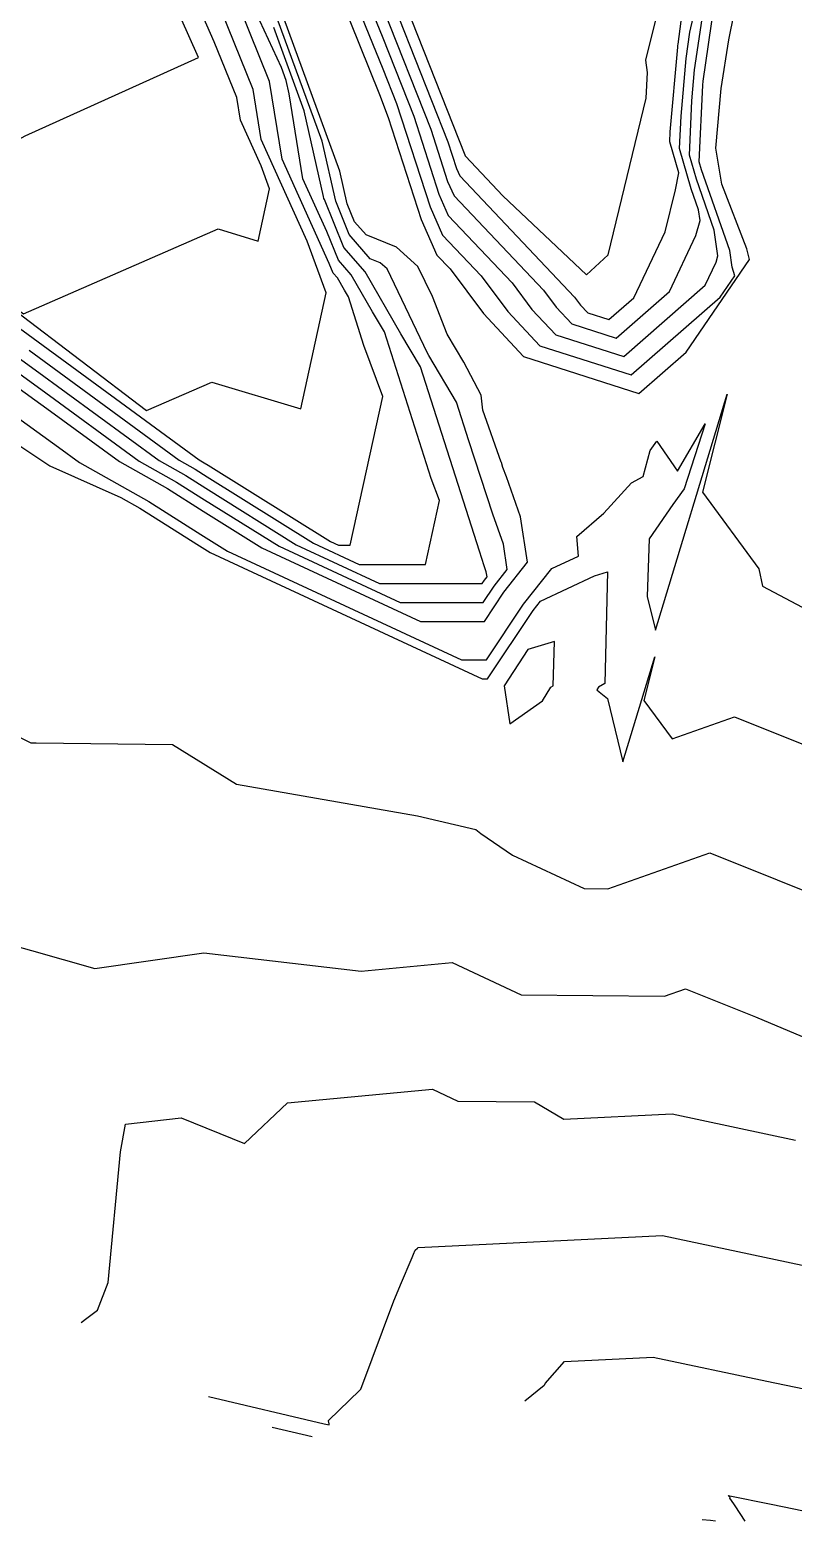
# Model space of a CAD drawing. Header units: millimetres. Extents: x 1157528 to 1158127, y 1280646 to 1281429.
# Drawn here: x 1157576.56 to 1157599.87, y 1280798.22 to 1280843.85 of the extents above; entities that cross this region are included whole.
import ezdxf

# ---------------------------------------------------------------- set-up
doc = ezdxf.new("R2010")
doc.units = ezdxf.units.MM
doc.layers.add('OCTUBRE', color=31, linetype='Continuous')

msp = doc.modelspace()

# ---------------------------------------------------------------- linework, layer by layer
at = {"layer": 'OCTUBRE', "flags": 128}
for points, elevation in [([(1157585.128, 1280847.12), (1157587.238, 1280841.867), (1157587.504, 1280841.171), (1157588.512, 1280838.046), (1157588.991, 1280836.963), (1157589.394, 1280836.537), (1157590.411, 1280835.172), (1157591.64, 1280833.858), (1157595.161, 1280832.731), (1157596.602, 1280833.997), (1157598.545, 1280836.828), (1157598.455, 1280837.155), (1157597.7, 1280839.127), (1157597.516, 1280840.228), (1157597.675, 1280842.056), (1157597.905, 1280843.539), (1157599.553, 1280851.658)], 464.5), ([(1157585.295, 1280847.693), (1157587.342, 1280842.659), (1157587.761, 1280841.598), (1157588.781, 1280838.435), (1157589.165, 1280837.568), (1157590.344, 1280836.323), (1157591.153, 1280835.237), (1157592.131, 1280834.191), (1157594.93, 1280833.295), (1157597.645, 1280835.679), (1157598.087, 1280836.322), (1157598.012, 1280836.595), (1157597.943, 1280837.105), (1157597.074, 1280839.572), (1157597.006, 1280839.812), (1157597.111, 1280842.16), (1157597.122, 1280842.279), (1157597.459, 1280844.589)], 464), ([(1157585.664, 1280847.715), (1157587.336, 1280843.601), (1157588.283, 1280841.205), (1157589.05, 1280838.825), (1157589.339, 1280838.172), (1157591.293, 1280836.108), (1157591.894, 1280835.301), (1157592.621, 1280834.525), (1157594.7, 1280833.859), (1157597.183, 1280836.038), (1157597.519, 1280836.747), (1157597.57, 1280836.937), (1157597.464, 1280837.725), (1157596.916, 1280839.28), (1157596.705, 1280840.016), (1157596.78, 1280841.682), (1157596.863, 1280842.624), (1157597.091, 1280844.182)], 463.5), ([(1157587.325, 1280845.487), (1157589.326, 1280840.419), (1157589.589, 1280839.604), (1157589.687, 1280839.38), (1157593.193, 1280835.679), (1157593.378, 1280835.431), (1157593.601, 1280835.192), (1157594.24, 1280834.987), (1157595.004, 1280835.657), (1157595.959, 1280837.673), (1157596.275, 1280838.952), (1157596.377, 1280839.474), (1157596.104, 1280840.423), (1157596.118, 1280840.725), (1157596.346, 1280843.316), (1157596.353, 1280843.367), (1157596.364, 1280843.414), (1157596.868, 1280847.332)], 462.5), ([(1157563.008, 1280846.853), (1157567.558, 1280841.792), (1157567.973, 1280841.422), (1157568.424, 1280840.907), (1157572.798, 1280837.592), (1157573.03, 1280837.44), (1157574.52, 1280836.57), (1157576.364, 1280835.166), (1157582.311, 1280837.759), (1157583.528, 1280837.39), (1157583.878, 1280838.986), (1157583.878, 1280838.986), (1157583.618, 1280839.692), (1157582.986, 1280841.09), (1157582.876, 1280841.778), (1157582.191, 1280843.483), (1157581.175, 1280845.781)], 461.5), ([(1157576.535, 1280834.049), (1157581.115, 1280830.69), (1157581.603, 1280830.415), (1157581.968, 1280830.184), (1157585.219, 1280828.154), (1157586.615, 1280827.505), (1157588.64, 1280827.505), (1157589.067, 1280829.456), (1157588.82, 1280830.128), (1157587.387, 1280834.612), (1157587.025, 1280835.221), (1157586.373, 1280836.358), (1157585.986, 1280836.803), (1157585.628, 1280837.682), (1157584.899, 1280839.294), (1157584.482, 1280841.89), (1157584.39, 1280842.297), (1157584.245, 1280842.693), (1157582.254, 1280846.985)], 463), ([(1157563.086, 1280846.311), (1157567.136, 1280841.806), (1157567.786, 1280841.226), (1157568.494, 1280840.418), (1157572.351, 1280837.495), (1157572.856, 1280837.164), (1157576.103, 1280835.269), (1157580.122, 1280832.208), (1157582.12, 1280833.079), (1157584.83, 1280832.257), (1157585.607, 1280835.809), (1157585.029, 1280837.382), (1157583.624, 1280840.491), (1157583.377, 1280842.022), (1157581.855, 1280845.818)], 462), ([(1157587.319, 1280846.429), (1157589.847, 1280840.027), (1157589.858, 1280839.994), (1157589.862, 1280839.985), (1157591.005, 1280838.777), (1157593.56, 1280836.36), (1157594.219, 1280836.968), (1157595.388, 1280841.754), (1157595.427, 1280842.54), (1157595.376, 1280842.923), (1157596.131, 1280845.973)], 462), ([(1157563.164, 1280845.768), (1157566.713, 1280841.821), (1157567.599, 1280841.03), (1157568.565, 1280839.93), (1157571.905, 1280837.397), (1157572.682, 1280836.889), (1157575.601, 1280835.185), (1157576.355, 1280834.64), (1157581.724, 1280830.704), (1157581.885, 1280830.613), (1157582.005, 1280830.537), (1157585.745, 1280828.202), (1157585.989, 1280828.088), (1157586.343, 1280828.088), (1157587.337, 1280832.633), (1157586.761, 1280834.198), (1157586.286, 1280835.685), (1157586.166, 1280835.887), (1157585.95, 1280836.264), (1157585.821, 1280836.411), (1157585.703, 1280836.703), (1157584.262, 1280839.892), (1157583.879, 1280842.267), (1157582.384, 1280845.996)], 462.5), ([(1157564.58, 1280845.561), (1157567.981, 1280841.777), (1157568.16, 1280841.618), (1157568.354, 1280841.396), (1157572.361, 1280838.359), (1157576.416, 1280840.605), (1157581.707, 1280843.004), (1157580.905, 1280844.817)], 461), ([(1157573.136, 1280835.115), (1157577.074, 1280832.274), (1157579.291, 1280830.649), (1157580.757, 1280829.82), (1157581.854, 1280829.127), (1157583.644, 1280828.009), (1157588.492, 1280825.756), (1157590.44, 1280825.756), (1157591.037, 1280826.652), (1157591.76, 1280827.568), (1157591.546, 1280828.959), (1157591.113, 1280830.184), (1157591.007, 1280830.464), (1157590.966, 1280830.62), (1157590.949, 1280830.63), (1157590.389, 1280832.216), (1157590.34, 1280832.678), (1157589.814, 1280833.691), (1157589.306, 1280834.543), (1157588.851, 1280835.691), (1157588.41, 1280836.61), (1157587.759, 1280837.201), (1157586.825, 1280837.581), (1157586.478, 1280837.978), (1157586.254, 1280838.529), (1157586.029, 1280839.523), (1157584.051, 1280844.935)], 464.5), ([(1157573.752, 1280835.132), (1157576.895, 1280832.866), (1157579.899, 1280830.663), (1157581.039, 1280830.019), (1157581.892, 1280829.479), (1157584.169, 1280828.058), (1157587.866, 1280826.339), (1157590.408, 1280826.339), (1157590.74, 1280826.837), (1157591.141, 1280827.345), (1157591.022, 1280828.118), (1157590.695, 1280829.042), (1157589.967, 1280831.283), (1157589.589, 1280832.467), (1157588.743, 1280833.89), (1157588.701, 1280833.964), (1157587.468, 1280836.536), (1157587.258, 1280836.728), (1157586.955, 1280836.85), (1157586.314, 1280837.586), (1157585.899, 1280838.606), (1157585.483, 1280840.448), (1157583.762, 1280845.153)], 464), ([(1157587.331, 1280844.544), (1157588.804, 1280840.812), (1157589.319, 1280839.215), (1157589.513, 1280838.776), (1157592.243, 1280835.893), (1157592.636, 1280835.366), (1157593.111, 1280834.858), (1157594.47, 1280834.423), (1157596.093, 1280835.848), (1157596.905, 1280837.56), (1157597.028, 1280838.019), (1157596.984, 1280838.345), (1157596.758, 1280838.987), (1157596.405, 1280840.219), (1157596.449, 1280841.204), (1157596.604, 1280842.97), (1157596.722, 1280843.774), (1157596.888, 1280844.523)], 463), ([(1157574.368, 1280835.15), (1157576.715, 1280833.457), (1157580.507, 1280830.677), (1157581.321, 1280830.217), (1157581.93, 1280829.832), (1157584.694, 1280828.106), (1157587.24, 1280826.922), (1157590.376, 1280826.922), (1157590.442, 1280827.021), (1157590.522, 1280827.122), (1157590.498, 1280827.276), (1157590.433, 1280827.459), (1157590.288, 1280827.905), (1157588.488, 1280833.54), (1157587.884, 1280834.555), (1157586.797, 1280836.452), (1157586.15, 1280837.195), (1157585.553, 1280838.66), (1157585.537, 1280838.695), (1157585.528, 1280838.751), (1157584.936, 1280841.372), (1157584.004, 1280843.923)], 463.5), ([(1157571.903, 1280835.08), (1157577.434, 1280831.091), (1157578.075, 1280830.621), (1157580.194, 1280829.424), (1157581.779, 1280828.422), (1157582.593, 1280827.913), (1157589.744, 1280824.59), (1157590.503, 1280824.59), (1157591.633, 1280826.283), (1157592.499, 1280827.382), (1157593.312, 1280827.758), (1157593.263, 1280828.357), (1157594.095, 1280829.073), (1157594.938, 1280829.996), (1157595.293, 1280830.194), (1157595.509, 1280830.984), (1157595.705, 1280831.275), (1157596.345, 1280830.357), (1157597.187, 1280831.802), (1157596.549, 1280829.81), (1157596.203, 1280829.338), (1157595.47, 1280828.288), (1157595.418, 1280826.523), (1157595.667, 1280825.492), (1157597.857, 1280832.704), (1157597.103, 1280829.708), (1157598.821, 1280827.364), (1157598.941, 1280826.839), (1157600.494, 1280826.008)], 465.5), ([(1157575.698, 1280831.497), (1157577.169, 1280830.517), (1157579.33, 1280829.554), (1157579.912, 1280829.226), (1157581.741, 1280828.069), (1157582.068, 1280827.865), (1157590.37, 1280824.007), (1157590.535, 1280824.007), (1157591.931, 1280826.099), (1157592.155, 1280826.383), (1157593.808, 1280827.149), (1157594.206, 1280827.272), (1157594.122, 1280823.86), (1157593.924, 1280823.745), (1157593.878, 1280823.669), (1157593.944, 1280823.611), (1157594.205, 1280823.402), (1157594.673, 1280821.466), (1157595.648, 1280824.68), (1157595.313, 1280823.344), (1157596.174, 1280822.169), (1157598.078, 1280822.84), (1157603.26, 1280820.759)], 466), ([(1157575.723, 1280822.472), (1157576.586, 1280822.051), (1157576.715, 1280822.052), (1157576.747, 1280822.052), (1157580.91, 1280821.999), (1157582.867, 1280820.786), (1157588.398, 1280819.814), (1157590.183, 1280819.402), (1157590.336, 1280819.273), (1157591.3, 1280818.618), (1157593.494, 1280817.591), (1157594.212, 1280817.585), (1157597.331, 1280818.685), (1157607.712, 1280814.516)], 466.5), ([(1157575.321, 1280816.051), (1157576.609, 1280815.699), (1157578.54, 1280815.152), (1157581.868, 1280815.627), (1157586.679, 1280815.07), (1157589.452, 1280815.331), (1157591.563, 1280814.343), (1157595.941, 1280814.303), (1157596.584, 1280814.53), (1157598.726, 1280813.67), (1157605.76, 1280810.702)], 467), ([(1157578.121, 1280804.326), (1157578.296, 1280804.457), (1157578.622, 1280804.703), (1157578.945, 1280805.547), (1157579.329, 1280809.545), (1157579.478, 1280810.386), (1157581.183, 1280810.581), (1157583.11, 1280809.794), (1157584.423, 1280811.04), (1157588.858, 1280811.457), (1157589.631, 1280811.095), (1157591.969, 1280811.074), (1157592.866, 1280810.539), (1157596.176, 1280810.7), (1157599.947, 1280809.898)], 467.5), ([(1157582.016, 1280802.066), (1157585.547, 1280801.229), (1157585.701, 1280801.193), (1157585.701, 1280801.194), (1157585.697, 1280801.219), (1157585.697, 1280801.22), (1157585.697, 1280801.222), (1157585.681, 1280801.321), (1157585.68, 1280801.327), (1157586.632, 1280802.251), (1157586.67, 1280802.287), (1157587.672, 1280804.986), (1157587.702, 1280805.061), (1157587.876, 1280805.473), (1157588.233, 1280806.315), (1157588.273, 1280806.413), (1157588.323, 1280806.532), (1157588.326, 1280806.54), (1157588.328, 1280806.541), (1157588.397, 1280806.598), (1157588.397, 1280806.598), (1157588.398, 1280806.599), (1157588.417, 1280806.622), (1157595.887, 1280806.984), (1157604.753, 1280805.098)], 468), ([(1157591.679, 1280801.926), (1157592.266, 1280802.409), (1157592.285, 1280802.425), (1157592.298, 1280802.456), (1157592.886, 1280803.136), (1157595.599, 1280803.268), (1157599.069, 1280802.53), (1157602.221, 1280801.881)], 468.5), ([(1157585.183, 1280800.828), (1157583.959, 1280801.118)], 468.5), ([(1157598.41, 1280798.246), (1157598.102, 1280798.717), (1157598.061, 1280798.779), (1157597.944, 1280798.957), (1157597.947, 1280798.969), (1157597.89, 1280799.04), (1157599.203, 1280798.77), (1157601.874, 1280798.22)], 469), ([(1157597.501, 1280798.246), (1157597.352, 1280798.275), (1157597.09, 1280798.296)], 469)]:
    msp.add_lwpolyline(points, dxfattribs=dict(at, elevation=elevation))
at = {"layer": 'OCTUBRE', "elevation": 466.5, "flags": 128}
msp.add_lwpolyline([(1157592.58, 1280825.149), (1157591.773, 1280824.9), (1157591.047, 1280823.794), (1157591.214, 1280822.631), (1157592.216, 1280823.329), (1157592.468, 1280823.747), (1157592.547, 1280823.793), (1157592.58, 1280825.149)], close=True, dxfattribs=at)

doc.saveas('drawing.dxf')
